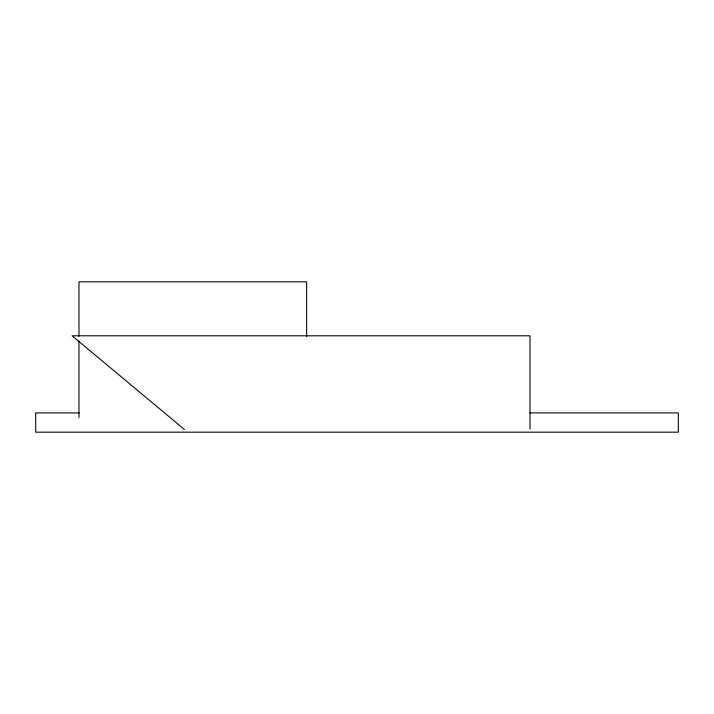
<?xml version="1.0" encoding="UTF-8"?>
<svg xmlns="http://www.w3.org/2000/svg" width="714" height="714" viewBox="0 0 714 714"><rect width="100%" height="100%" fill="white"/><g stroke="black" fill="none" stroke-linecap="round" stroke-linejoin="round"><path stroke-width="1.07" d="M79.209 412.906L35.7 412.906L35.7 432.184L678.3 432.184L678.3 412.906L529.922 412.906M184.471 429.507L72.069 335.794L530.002 335.794L530.002 429.176M306.645 336.392L306.645 281.816L78.986 281.816L78.986 336.392M78.986 340.846L78.986 417.708"/></g></svg>
